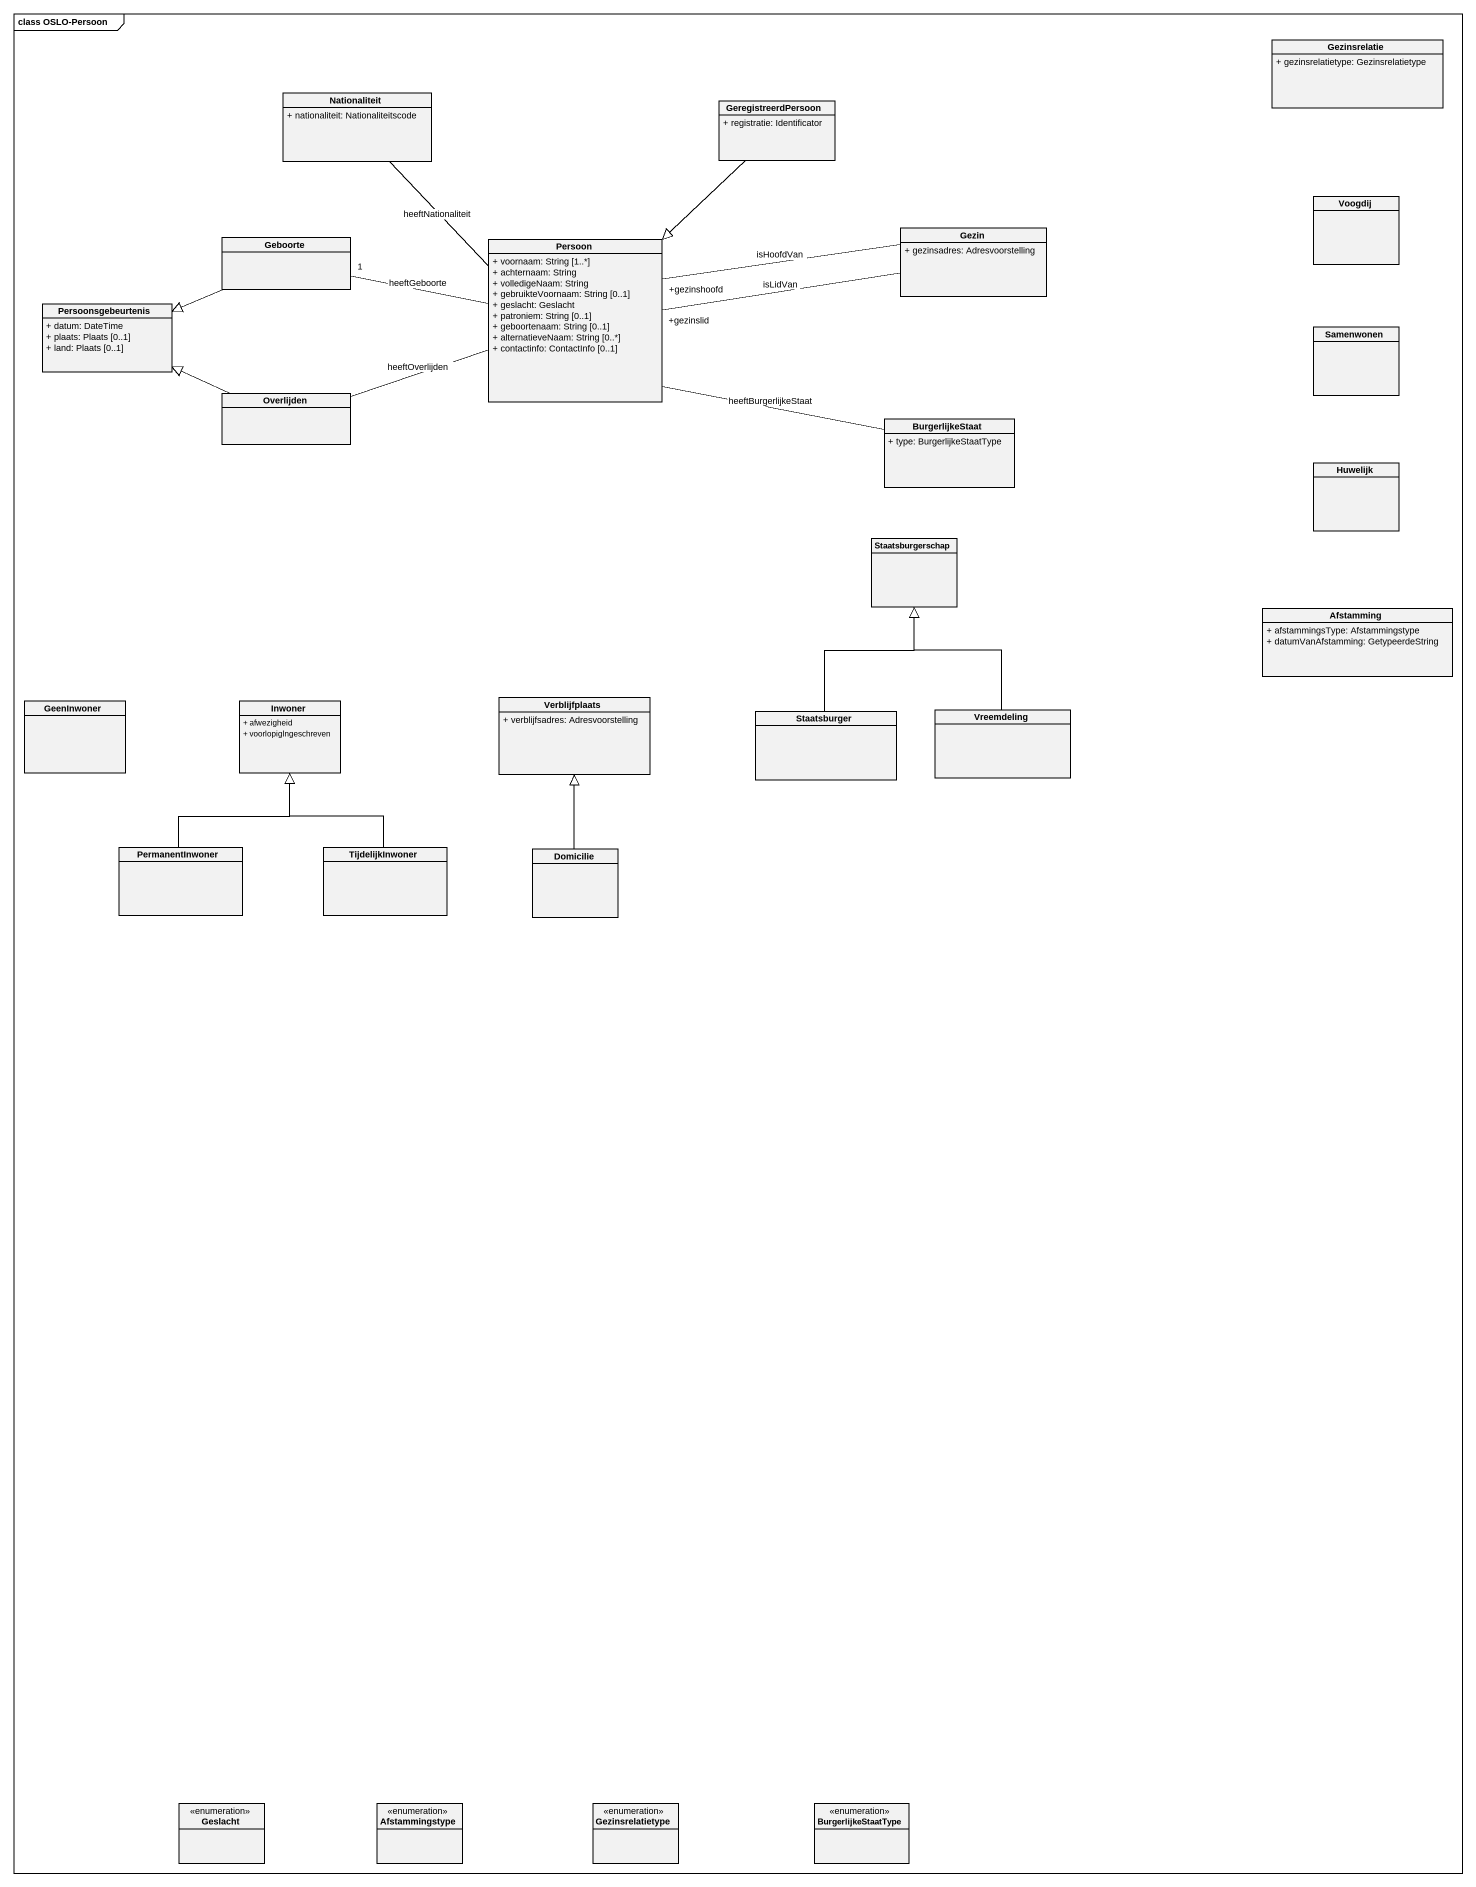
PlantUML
@startuml
mainframe class OSLO-Persoon
hide circle
hide empty members
skinparam classAttributeIconSize 0
class Gezinsrelatie {
  + gezinsrelatietype: Gezinsrelatietype
}
class Nationaliteit {
  + nationaliteit: Nationaliteitscode
}
class GeregistreerdPersoon {
  + registratie: Identificator
}
class Voogdij
class Geboorte
class Persoon {
  + voornaam: String [1..*]
  + achternaam: String
  + volledigeNaam: String
  + gebruikteVoornaam: String [0..1]
  + geslacht: Geslacht
  + patroniem: String [0..1]
  + geboortenaam: String [0..1]
  + alternatieveNaam: String [0..*]
  + contactinfo: ContactInfo [0..1]
}
class Gezin {
  + gezinsadres: Adresvoorstelling
}
class Persoonsgebeurtenis {
  + datum: DateTime
  + plaats: Plaats [0..1]
  + land: Plaats [0..1]
}
class Samenwonen
class Overlijden
class BurgerlijkeStaat {
  + type: BurgerlijkeStaatType
}
class Huwelijk
class Staatsburgerschap
class Afstamming {
  + afstammingsType: Afstammingstype
  + datumVanAfstamming: GetypeerdeString
}
class GeenInwoner
class Inwoner {
  + afwezigheid
  + voorlopigIngeschreven
}
class Verblijfplaats {
  + verblijfsadres: Adresvoorstelling
}
class Staatsburger
class Vreemdeling
class PermanentInwoner
class TijdelijkInwoner
class Domicilie
enum Geslacht
enum Afstammingstype
enum Gezinsrelatietype
enum BurgerlijkeStaatType
GeregistreerdPersoon --|> Persoon
Geboorte -left-|> Persoonsgebeurtenis
Persoon -up- Nationaliteit : heeftNationaliteit
Persoon -left- "1" Geboorte : heeftGeboorte
Persoon "+gezinslid" -right- Gezin : isLidVan
Persoon "+gezinshoofd" -right- Gezin : isHoofdVan
Persoon -left- Overlijden : heeftOverlijden
Persoon -right- BurgerlijkeStaat : heeftBurgerlijkeStaat
Overlijden -left-|> Persoonsgebeurtenis
Staatsburger -up-|> Staatsburgerschap
Vreemdeling -up-|> Staatsburgerschap
PermanentInwoner -up-|> Inwoner
TijdelijkInwoner -up-|> Inwoner
Domicilie -up-|> Verblijfplaats
@enduml
